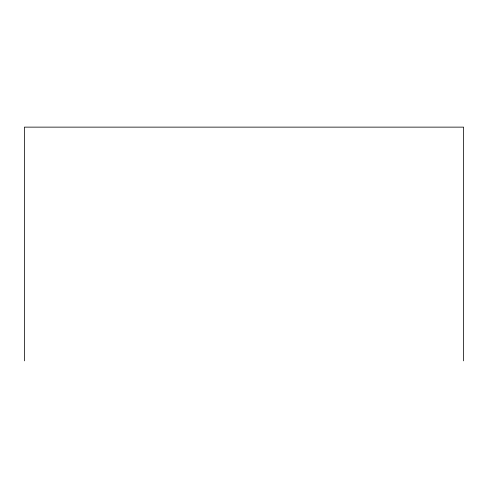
<?xml version="1.0" encoding="UTF-8"?>
<svg xmlns="http://www.w3.org/2000/svg" width="488" height="488" viewBox="0 0 488 488"><rect width="100%" height="100%" fill="white"/><g stroke="black" fill="none" stroke-linecap="round" stroke-linejoin="round"><path stroke-width="0.73" d="M463.6 360.864L463.6 127.136L24.4 127.136L24.4 360.864"/></g></svg>
